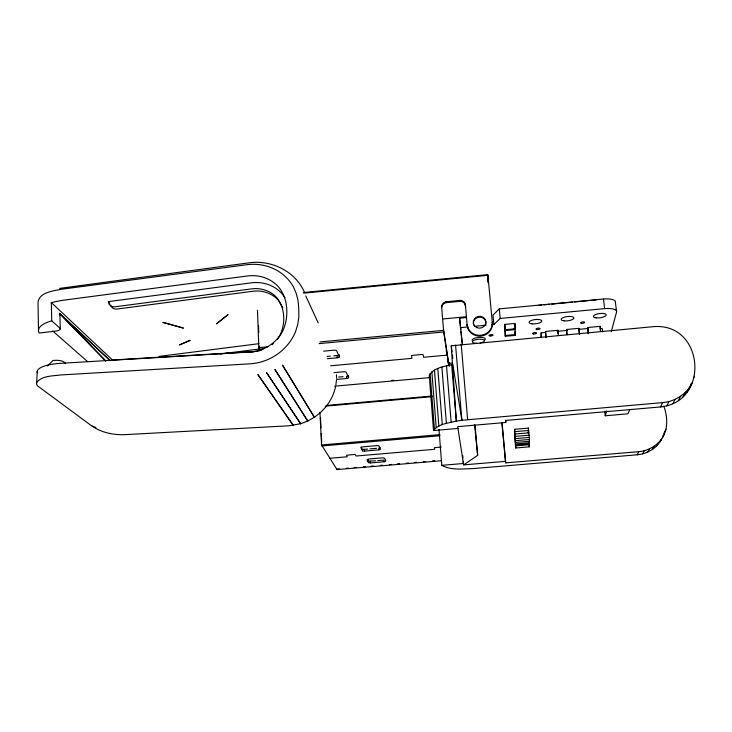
<?xml version="1.0" encoding="UTF-8"?>
<svg xmlns="http://www.w3.org/2000/svg" width="732" height="732" viewBox="0 0 732 732"><rect width="100%" height="100%" fill="white"/><g stroke="black" fill="none" stroke-linecap="round" stroke-linejoin="round"><path stroke-width="1.1" d="M504.815 331.065L504.815 324.395L514.88 323.462L515.227 335.384L505.318 336.299L504.815 330.242M505.318 336.299L505.336 329.72L515.41 328.778M438.99 429.483L441.799 465.332C451.26 470.658 463.045 468.773 473.476 468.562L637.288 454.792C647.363 453.867 657.29 448.066 661.71 438.761C656.448 446.2 647.829 450.848 638.807 451.662L505.656 462.88L502.079 423.041M505.666 461.343L463.621 464.884L457.683 426.646L505.821 422.465L505.83 420.415L660.502 406.946C710.781 401.895 704.001 321.44 652.56 326.737L451.232 345.815L456.338 421.11C448.597 423.123 438.651 423.663 433.509 430.562L457.967 428.44M515.74 447.984L514.669 429.281L528.467 428.092L529.382 439.484L529.318 446.831L515.74 447.984L514.477 434.9L514.669 429.281M448.908 365.963L443.674 331.843L441.606 306.488A5.545 5.197 -10.5 0 1 445.779 301.813L447.472 301.63L447.591 302.517L460.501 301.31A5.545 5.197 -9.1 0 1 465.396 305.116L465.552 306.708L465.314 304.228A5.554 5.206 -9.2 0 0 460.41 300.422L458.708 300.559L458.808 301.456M514.88 323.462L515.383 329.62L505.327 330.553L504.815 324.395M37.268 371.078L36.6 384.172L37.451 385.81L90.301 424.871C100.906 432.832 114.146 435.43 127.103 434.524L288.856 425.804L300.66 423.737L307.751 421.019L274.967 369.568L307.751 421.019M336.418 380.347L335.86 385.059M528.111 432.612L528.467 428.092M337.104 469.477L337.095 468.919L339.373 468.855M540.738 337.351L541.158 332.831L545.697 332.41M558.379 335.43L557.821 330.288L545.505 331.431L545.944 337.571M557.821 330.288L557.903 333.353M663.86 433.545L662.515 437.48C668.426 428.147 667.41 416.133 663.832 406.141M579.598 334.506L578.893 328.329L566.55 329.473L566.842 334.606M578.893 328.329L579.058 332.438M600.78 331.514L600.158 326.353L587.778 327.506L588.162 333.673M335.448 386.963C334.057 394.356 330.278 401.072 325.767 407.001M600.158 326.353L600.286 330.471M611.293 331.623L616.591 311.933L615.411 302.417A13.13 4.41 -7.9 0 0 603.488 299.031L499.288 308.886L492.984 315.071L493.871 324.505L491.639 324.715M629.612 409.764L628.029 413.8L605.236 415.785L606.846 410.78M690.084 386.716L691.054 383.852M637.288 454.792L638.807 451.662M660.502 406.946L662.606 402.618C675.252 401.511 687.266 393.816 692.573 382.122M642.678 453.877L644.252 450.738M666.843 405.857L669.03 401.52M662.606 402.618L461.892 420.269L452.769 364.344C444.663 366.485 433.985 367.464 429.245 375.296L433.509 430.562M647.783 452.074L649.421 448.917M672.845 403.744L675.114 399.37M652.459 449.439L654.152 446.255M678.335 400.651L680.668 396.241M656.549 446.053L658.288 442.833M683.13 396.698L685.527 392.242M664.198 432.557L666.019 429.19M693.543 378.197L694.549 376.33M687.083 392.004L689.535 387.484M659.935 442.027L664.317 434.168M36.655 382.571C41.953 375.543 52.466 376.147 60.381 374.976L249.978 363.831A49.694 45.896 -28.8 0 0 295.536 331.715L297.695 324.569L298.748 317.898A112.051 101.675 -37.8 0 0 297.915 299.91L296.268 293.569L293.495 287.026A49.611 45.768 -28.5 0 0 246.593 264.746L61.369 289.268C53.262 291.062 39.263 292.095 38.009 302.408L38.494 330.882M320.543 412.509L325.594 407.184M47.397 366.009L53.043 360.455L55.211 360.327A6.643 1.949 3.3 0 1 63.794 361.919L65.551 363.374M493.871 324.505L500.203 318.438L604.65 308.63A13.158 4.319 -7.7 0 1 616.591 311.933M314.522 417.213L320.378 412.638M463.621 464.884L477.648 455.368L475.022 425.201M307.861 420.973L314.376 417.286L282.589 365.277L314.376 417.286M51.734 320.817L50.966 321.046A36.252 12.435 -0.2 0 0 39.254 333.042L56.007 331.047A6.679 2.288 0.2 0 0 59.832 328.11L51.734 320.817L51.322 302.554L61.653 300.44L247.398 275.973A37.314 34.422 -28.5 0 1 278.581 286.99C288.445 298.985 289.021 317.166 282.79 330.974A37.378 34.523 -28.8 0 1 250.005 352.028L60.93 363.31A36.673 10.504 3 0 0 37.195 372.744M59.612 288.39L248.898 262.852C271.133 259.604 295.408 271.151 304.411 292.251M109.754 303.13L108.336 301.611L251.305 282.845A36.746 33.956 -28.5 0 1 282.03 293.733L284.968 297.65M258.954 343.674L159.201 356.393A5.655 5.179 -35.9 0 0 159.311 357.216M220.204 353.977L259.668 348.954M246.986 352.495L256.054 351.342M384.199 461.755C387.493 462.075 384.776 456.869 382.443 457.857L368.544 459.037C365.268 458.772 368.196 463.896 370.502 462.917L384.199 461.755L384.09 460.071L377.776 460.611M303.807 292.471L487.86 274.61L492.334 323.041A12.636 11.886 -6.8 0 1 480.833 336.089A12.636 11.886 -6.8 0 1 467.181 325.401L467.108 324.55A12.654 11.904 -6.8 0 0 480.787 335.265A12.654 11.904 -6.8 0 0 492.316 322.19L492.334 323.041M303.652 293.175L487.933 275.314M538.267 305.381L541.671 305.061M543.931 304.841L549.595 304.311M551.855 304.091L572.241 302.17M574.501 301.95L588.089 300.669M590.349 300.459L596.013 299.919M442.668 318.987L466.43 316.746M462.267 344.662L459.586 318.219L466.266 317.587M460.391 327.643L468.206 326.911M474.894 326.28L486.057 325.237M263.666 348.798L259.137 349.219L258.835 347.654L267.903 346.803M320.021 341.926L443.537 330.379M319.143 343.619L443.693 331.98M513.095 329.235L515.328 329.025M323.608 351.159L333.856 350.207A2.754 0.888 -2.9 0 1 336.619 350.756L339.319 356.813A2.708 0.86 -3 0 1 337.269 357.783L327.231 358.707M505.318 335.494L515.255 334.57L514.989 331.944M557.043 331.358L567.263 330.416M578.609 329.363L587.695 328.522M327.113 356.438L330.452 356.127M333.801 355.816L337.141 355.505A2.708 0.869 -3 0 0 337.717 355.413M330.571 365.817L411.887 358.351L411.503 355.487L421.824 354.425L423.078 354.645L423.654 357.271L447.243 355.112L447.06 352.861M333.92 372.652L343.583 371.774A2.589 0.796 -3.1 0 1 346.181 372.249L348.578 377.648A2.553 0.769 -3.2 0 1 346.629 378.508L336.546 379.423M448.057 363.392L452.705 362.962M338.669 377.072L343.143 376.66M391.446 380.439L393.715 380.237M334.698 386.194L429.986 377.584M326.545 405.427L432.008 396.021M325.319 406.159L432.017 396.653M441.588 460.73L337.04 469.587L321.577 444.974L439.914 434.625M321.76 445.971L440.033 435.75M514.889 431.642L528.696 430.453M515.099 434.03L528.907 432.841M362.541 450.839L360.812 447.462A2.05 0.494 -3.5 0 1 362.404 446.877L376.916 445.623A2.059 0.503 -3.6 0 1 378.929 445.898L380.439 449.302A2.031 0.485 -3.7 0 1 378.837 449.878L364.545 451.104A2.031 0.485 -3.5 0 1 362.541 450.839L362.441 449.091A2.031 0.485 -3.5 0 0 364.435 449.357L367.729 449.073M369.935 448.89L376.532 448.323M515.291 436.382L529.09 435.192M515.465 438.614L529.254 437.434M441.24 447.032L434.497 447.673L434.662 449.302L356.036 456.027L355.212 454.563L354.27 454.481L346.547 455.231L347.261 456.786L329.72 458.278M515.612 440.664L529.382 439.484M515.721 442.457L529.474 441.277M515.795 443.949L529.529 442.778M515.831 445.093L529.538 443.921M515.822 445.852L529.511 444.69M367.812 461.142L367.711 459.449L369.02 461.187L375.662 460.794M346.19 468.27L348.459 468.077M354.142 467.602L356.411 467.409M363.218 466.833L365.497 466.641M371.17 466.156L373.439 465.964M380.256 465.387L382.525 465.195M389.333 464.619L391.611 464.427M397.284 463.942L399.553 463.749M406.37 463.173L408.639 462.981M414.321 462.496L416.59 462.304M423.398 461.727L425.667 461.535M432.484 460.959L434.753 460.767M441.799 465.332L463.411 463.512L463.228 461.288M447.591 302.517L445.907 302.7A5.536 5.188 -10.5 0 0 441.744 307.367L441.606 306.717M600.121 328.146L602.326 328.723L602.72 331.98M95.883 427.461L92.241 426.033M368.498 461.004L368.599 462.679M52.722 330.974L87.611 361.663M110.129 360.592L59.475 313.351L105.628 360.885M109.773 360.336L59.475 313.351L105.609 360.858M51.322 302.554L112.691 360.208M282.296 306.818L278.206 300.157A30.021 27.761 -28.6 0 0 253.098 291.245L116.928 309.05A6.451 5.801 -35 0 1 110.587 304.915M305.756 295.893L318.146 322.858M282.479 307.193L282.772 307.952M259.485 347.517L259.256 346.09M447.545 360.071L447.883 362.285M448.936 365.103L443.464 328.851M446.401 351.79L446.245 350.28M451.232 345.815L452.083 351.891M446.136 302.664L446.017 301.776L460.172 300.422L460.263 301.31M603.488 299.031L604.65 308.63M604.724 411.457L605.236 415.785M587.778 327.506L588.382 332.657M566.55 329.473L567.117 334.625M459.586 318.219L460.821 329.501M461.068 331.761L462.304 343.043M545.505 331.431L546.163 337.598M541.158 332.831L541.616 337.187M528.888 442.467L529.318 446.831M514.916 332.237L515.227 335.384M474.638 424.835L477.648 455.368M499.288 308.886L500.203 318.438M505.611 420.186L505.821 422.465M488.18 278.572L488.088 277.794L488.253 282.424M501.877 422.538L505.656 462.88M465.433 305.336L465.351 304.457L467.181 325.401M461.206 344.433L467.629 419.656M455.569 345.092L461.892 420.269L456.338 421.11L451.662 364.545M462.761 455.743L462.944 457.967M452.504 354.938L452.788 358.332M449.357 362.706L449.64 366.092M446.529 365.689L451.132 422.144M441.881 367.034L446.401 423.343M437.818 368.535L442.274 424.679M434.46 370.154L438.852 426.097M431.871 371.856L436.208 427.58M430.123 373.585L434.424 429.08M378.837 449.878L378.728 448.13A2.031 0.494 -3.7 0 0 380.274 447.673M370.401 461.242L370.502 462.917M364.435 449.357L364.545 451.104M361.581 447.408L361.681 449.164M348.45 375.489L348.578 377.648M346.629 378.508L346.501 376.358A2.553 0.778 -3.2 0 0 348.084 375.919M339.19 354.535L339.319 356.813M337.141 355.505L337.269 357.783M320.47 417.844L320.973 427.881M321.257 433.463L321.705 442.393M319.93 412.281L321.568 444.855M487.878 275.754L488.125 282.515M258.515 325.74L258.762 332.529M257.472 310.185L258.835 347.654M59.905 314.074L60.262 328.805M336.491 374.729L336.564 378.188M472.039 340.234A6.698 2.169 -5.5 0 1 480.302 337.351A6.698 2.169 -5.5 0 1 484.547 340.16M473.714 325.173A6.314 5.938 -6.8 0 1 479.112 317.166A6.314 5.938 -6.8 0 1 485.865 324.038M476.989 343.281A6.094 1.967 -5.5 0 1 473.375 340.572A6.094 1.967 -5.5 0 1 483.321 339.657A6.094 1.967 -5.5 0 1 480.11 342.988M112.737 360.373A6.606 6.002 -38.6 0 1 114.924 359.87L253.949 351.561A30.232 27.972 -28.8 0 0 261.608 350.143M59.768 313.708A6.661 2.352 0.4 0 1 59.685 314.806M277.483 339.126A30.232 27.972 -28.8 0 0 278.618 337.562C285.846 325.777 285.617 308.831 276.971 297.823A30.186 27.889 -28.5 0 0 251.735 288.875L114.842 306.8A6.487 5.829 -35 0 1 108.336 301.611M273.484 343.4A30.232 27.972 -28.8 0 1 271.984 344.662M227.945 314.668L216.562 323.764L227.945 314.668M190.018 340.417L179.633 344.854L190.018 340.417M266.649 372.762L300.66 423.737L266.649 372.762M257.984 374.702L293.276 425.365L257.984 374.702M183.293 328.055L163.026 322.419L183.293 328.055M536.949 329.537A2.059 0.668 -6.5 0 0 540.06 328.668A2.059 0.668 -6.5 0 0 537.05 328.357A2.059 0.668 -6.5 0 0 536.949 329.537M533.5 333.957A2.031 0.659 -6.4 0 0 536.583 333.097A2.031 0.659 -6.4 0 0 533.591 332.804A2.031 0.659 -6.4 0 0 533.5 333.957M581.464 323.315A2.086 0.677 -7.3 0 0 584.685 322.419A2.086 0.677 -7.3 0 0 581.702 322.107A2.086 0.677 -7.3 0 0 581.464 323.315M490.037 335.951A2.031 0.659 -5.7 0 0 493.057 335.1A2.031 0.659 -5.7 0 0 490.01 334.798A2.031 0.659 -5.7 0 0 490.037 335.951M596.113 317.88A6.533 2.141 -7.7 0 0 606.279 315.071A6.533 2.141 -7.7 0 0 597.056 314.046A6.533 2.141 -7.7 0 0 596.113 317.88M564.015 320.872A6.487 2.141 -7.1 0 0 573.998 318.091A6.487 2.141 -7.1 0 0 564.665 317.075A6.487 2.141 -7.1 0 0 564.015 320.872M532.063 323.864A6.451 2.141 -6.6 0 0 541.854 321.101A6.451 2.141 -6.6 0 0 532.411 320.094A6.451 2.141 -6.6 0 0 532.063 323.864M476.916 327.662A6.332 5.947 -6.8 0 0 485.892 321.632A6.332 5.947 -6.8 0 0 475.974 317.404A6.332 5.947 -6.8 0 0 476.916 327.662"/></g></svg>
